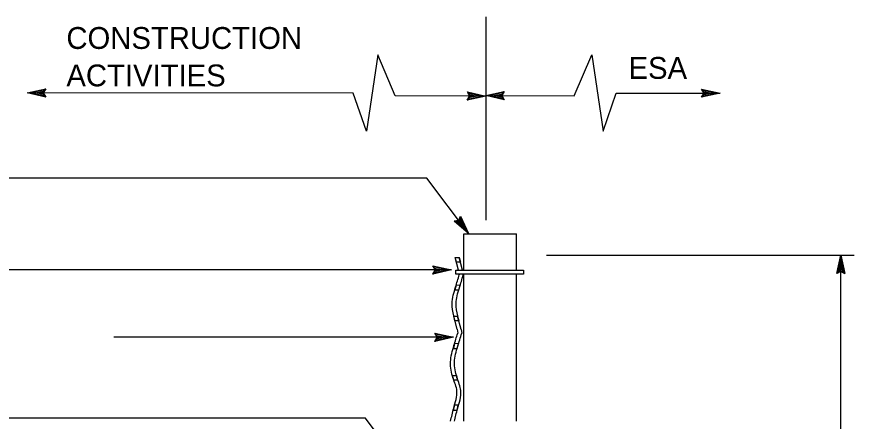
# Model space of a CAD drawing. Extents: x -894 to 866, y -476 to 714.
# Drawn here: x -595.7 to -327.7, y 56.3 to 185.9 of the extents above; entities that cross this region are included whole.
import ezdxf

# ---------------------------------------------------------------- set-up
doc = ezdxf.new("R2010")
doc.units = 0
for name, color, linetype in [('1 Control', 7, 'Continuous'), ('56 Stage 3 Anno', 7, 'Continuous'), ('57 Undefined', 7, 'Continuous'), ('60 Nongeo Data', 7, 'Continuous')]:
    doc.layers.add(name, color=color, linetype=linetype)

msp = doc.modelspace()

# ---------------------------------------------------------------- linework, layer by layer
at = {"layer": '1 Control'}
for p, q in [((-454.31, 104.65), (-455.4, 108.73)), ((-453.03, 104.65), (-454.13, 108.73)), ((-454.77, 85.78), (-455.9, 90.02)), ((-453.47, 85.72), (-454.63, 90.02)), ((-454.77, 85.78), (-454.61, 84.52)), ((-453.47, 85.72), (-453.32, 84.48))]:
    msp.add_line(p, q, dxfattribs=at)
for points in [[(-455.4, 108.73), (-454.13, 108.73), (-453.72, 107.21), (-454.99, 107.21)], [(-455.12, 99.9), (-455.51, 98.36), (-454.24, 98.36), (-453.85, 99.84)], [(-455.9, 90.02), (-454.63, 90.02), (-454.22, 88.5), (-455.5, 88.5)], [(-455.62, 81.19), (-456.01, 79.65), (-454.74, 79.65), (-454.35, 81.12)], [(-456.31, 71.02), (-455.04, 71.02), (-454.63, 69.5), (-455.9, 69.5)], [(-455.67, 61.46), (-456.06, 59.91), (-454.78, 59.91), (-454.46, 61.44)]]:
    msp.add_lwpolyline(points, close=True, dxfattribs=at)
for centre in [(-456.62, 103.6), (-455.34, 103.56)]:
    msp.add_arc(centre, 2.55, 351.7413, 356.7303, dxfattribs=at)
for points in [[(-455.87, 90.09), (-456.4, 94.02), (-455.29, 99.29), (-454.11, 103.23)], [(-454.59, 90.09), (-455.14, 93.99), (-454.08, 99.03), (-452.82, 103.19)], [(-456.88, 56.33), (-455.89, 60.5), (-454.87, 66.05), (-456.06, 70.06), (-456.91, 75.31), (-455.8, 80.58), (-454.61, 84.52)], [(-455.61, 56.33), (-454.67, 60.28), (-453.6, 66.12), (-454.85, 70.34), (-455.64, 75.28), (-454.58, 80.32), (-453.32, 84.48)]]:
    msp.add_spline(points, degree=3, dxfattribs=at)
at = {"layer": '56 Stage 3 Anno'}
for p, q in [((-445.62, 185.86), (-445.62, 120.69)), ((-480.19, 173.65), (-483.81, 149.23)), ((-474.57, 160.58), (-480.19, 173.65)), ((-417.32, 160.58), (-411.71, 173.65)), ((-411.71, 173.65), (-408.08, 149.22)), ((-488.02, 161.38), (-592.35, 161.48)), ((-483.81, 149.23), (-488.02, 161.38)), ((-408.08, 149.22), (-403.87, 161.38)), ((-403.87, 161.38), (-370.68, 161.38)), ((-445.62, 160.43), (-474.57, 160.58)), ((-445.62, 160.6), (-417.32, 160.58)), ((-464.54, 134.15), (-675.74, 134.15)), ((-426.16, 109.5), (-327.73, 109.5)), ((-332.03, -83.11), (-332.03, 109.5)), ((-456.62, 104.77), (-649.64, 104.77)), ((-455.97, 83.2), (-564.62, 83.2)), ((-484.15, 57.34), (-642.63, 57.34))]:
    msp.add_line(p, q, dxfattribs=at)
for points in [[(-586.44, 160.15), (-592.35, 161.48), (-586.44, 162.78), (-586.65, 162.43), (-590.98, 161.48), (-586.65, 160.5), (-586.86, 160.85), (-589.63, 161.47), (-586.86, 162.09), (-587.07, 161.74), (-588.27, 161.47), (-587.07, 161.2), (-587.23, 161.47), (-586.44, 162.78), (-587.23, 161.47)], [(-451.52, 161.78), (-445.62, 160.43), (-451.54, 159.15), (-451.33, 159.5), (-446.99, 160.43), (-451.32, 161.43), (-451.11, 161.08), (-448.34, 160.45), (-451.11, 159.85), (-450.9, 160.2), (-449.7, 160.46), (-450.9, 160.73), (-450.74, 160.46), (-451.54, 159.15), (-450.74, 160.46)], [(-439.72, 159.28), (-445.62, 160.6), (-439.72, 161.91), (-439.93, 161.56), (-444.26, 160.61), (-439.93, 159.63), (-440.14, 159.98), (-442.91, 160.6), (-440.14, 161.21), (-440.35, 160.86), (-441.55, 160.6), (-440.35, 160.33), (-440.51, 160.6), (-439.72, 161.91), (-440.51, 160.6)], [(-376.58, 162.69), (-370.68, 161.38), (-376.58, 160.07), (-376.37, 160.41), (-372.05, 161.37), (-376.38, 162.34), (-376.17, 162), (-373.4, 161.38), (-376.16, 160.76), (-375.95, 161.11), (-374.76, 161.38), (-375.96, 161.65), (-375.8, 161.38), (-376.58, 160.07), (-375.8, 161.38)], [(-453.68, 121.99), (-451.17, 116.49), (-455.78, 120.41), (-455.37, 120.45), (-452, 117.58), (-453.83, 121.62), (-453.99, 121.24), (-452.81, 118.66), (-454.97, 120.49), (-454.56, 120.54), (-453.63, 119.74), (-454.14, 120.86), (-454.26, 120.57), (-455.78, 120.41), (-454.26, 120.57)], [(-333.35, 103.6), (-332.03, 109.5), (-330.72, 103.6), (-331.07, 103.81), (-332.03, 108.13), (-333, 103.81), (-332.65, 104.01), (-332.03, 106.78), (-331.42, 104.02), (-331.77, 104.23), (-332.03, 105.42), (-332.3, 104.22), (-332.03, 104.38), (-330.72, 103.6), (-332.03, 104.38)], [(-462.53, 106.09), (-456.62, 104.77), (-462.53, 103.46), (-462.32, 103.81), (-457.99, 104.77), (-462.32, 105.74), (-462.11, 105.39), (-459.34, 104.77), (-462.11, 104.16), (-461.9, 104.51), (-460.7, 104.77), (-461.9, 105.04), (-461.74, 104.77), (-462.53, 103.46), (-461.74, 104.77)], [(-461.88, 84.52), (-455.97, 83.2), (-461.88, 81.89), (-461.67, 82.24), (-457.34, 83.2), (-461.67, 84.17), (-461.46, 83.82), (-458.69, 83.2), (-461.46, 82.59), (-461.25, 82.94), (-460.05, 83.21), (-461.25, 83.47), (-461.09, 83.2), (-461.88, 81.89), (-461.09, 83.2)]]:
    msp.add_lwpolyline(points, close=True, dxfattribs=at)
for points in [[(-451.17, 116.49), (-464.54, 134.15)], [(-472.09, 41.07), (-484.15, 57.34)]]:
    msp.add_lwpolyline(points, dxfattribs=at)
at = {"layer": '60 Nongeo Data'}
for p, q in [((-452.65, 116.39), (-435.78, 116.39)), ((-452.65, 104.65), (-452.65, 116.39)), ((-435.78, 104.65), (-435.78, 116.39)), ((-452.65, 84.49), (-452.65, 103.45)), ((-435.78, 84.32), (-435.78, 103.45)), ((-452.65, 56.33), (-452.65, 84.57)), ((-435.78, 56.33), (-435.78, 84.61))]:
    msp.add_line(p, q, dxfattribs=at)
msp.add_lwpolyline([(-455.25, 104.65), (-433.56, 104.65), (-433.56, 103.45), (-455.25, 103.45)], close=True, dxfattribs=at)

# ---------------------------------------------------------------- texts
at = {"layer": '57 Undefined'}
for s, p in [('CONSTRUCTION', (-579.82, 175.56)), ('ESA', (-399.95, 165.97)), ('ACTIVITIES', (-579.82, 163.56))]:
    msp.add_text(s, height=7, dxfattribs=at).set_placement(p)

doc.saveas('drawing.dxf')
